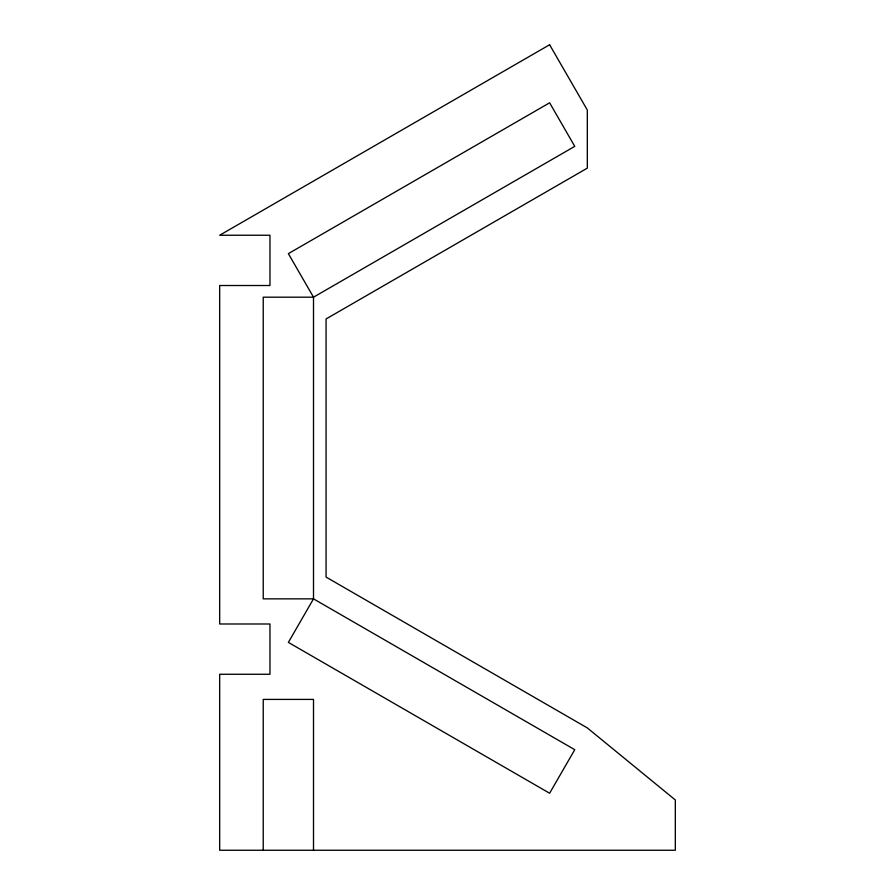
<?xml version="1.0" encoding="UTF-8"?>
<svg xmlns="http://www.w3.org/2000/svg" width="895" height="895" viewBox="0 0 895 895"><rect width="100%" height="100%" fill="white"/><g stroke="black" fill="none" stroke-linecap="round" stroke-linejoin="round"><path stroke-width="1.34" d="M313.507 850.25L313.507 699.409L263.231 699.409L263.231 850.25M313.507 598.856L288.369 642.397L549.619 793.238L574.758 749.697L313.507 598.856L263.231 598.856L263.231 297.185L313.507 297.185L574.758 146.355L549.619 102.802L288.369 253.643L313.507 297.185L313.507 598.856M549.619 44.75L219.678 235.24L269.966 235.24L269.966 285.516L219.678 285.516L219.678 623.994L269.966 623.994L269.966 674.271L219.678 674.271L219.678 850.25L675.322 850.25L675.322 799.973L587.333 727.926L326.071 577.085L326.071 318.956L587.333 168.126L587.333 110.063L549.619 44.75"/></g></svg>
